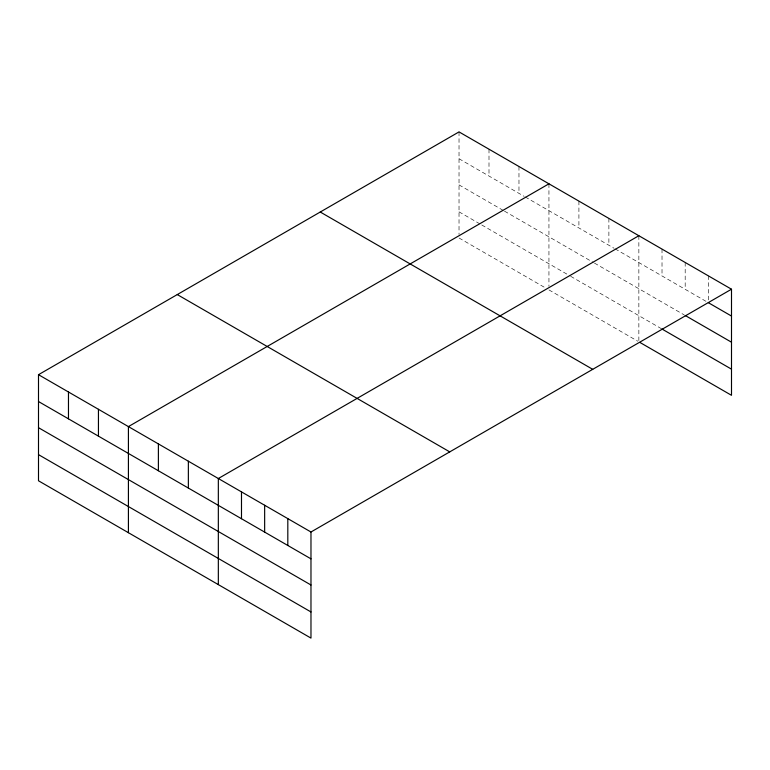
<?xml version="1.0" encoding="UTF-8"?>
<svg xmlns="http://www.w3.org/2000/svg" width="770" height="770" viewBox="0 0 770 770"><rect width="100%" height="100%" fill="white"/><g stroke="black" fill="none" stroke-linecap="round" stroke-linejoin="round"><path stroke-width="0.58" stroke-dasharray="3.85 2.89" d="M459.026 158.745L524.139 196.34M525.169 196.937L614.056 248.248M615.086 248.845L706.331 301.522M459.026 184.896L503.465 210.556M504.504 211.153L593.381 262.474M594.421 263.07L684.174 314.892M459.026 211.846L480.73 224.378M481.77 224.975L569.617 275.689M570.647 276.286L662.017 329.04M459.026 237.997L544.813 287.528M548.943 289.915L637.829 341.226M708.342 275.843L708.342 301.522M685.184 262.464L685.184 289.318M662.017 249.095L662.017 275.939M638.859 235.726L638.859 340.638M608.887 218.42L608.887 245.264M578.915 201.114L578.915 227.968M548.943 183.809L548.943 286.344M518.97 166.513L518.97 193.357M488.998 149.207L488.998 176.051M459.026 131.901L459.026 234.436"/><path stroke-width="1.16" d="M731.5 289.212L459.026 131.901L38.5 374.692L38.5 480.788L310.974 638.099L310.974 532.003L731.5 289.212L731.5 395.308L639.87 342.409M548.943 183.809L128.417 426.599L128.417 532.705M638.859 235.726L218.334 478.517L218.334 584.613M708.342 302.687L731.5 316.056M685.184 315.469L731.5 342.207M662.017 329.04L731.5 369.157M320.253 212.019L592.727 369.331M177.273 294.573L449.747 451.884M38.5 374.692L310.974 532.003M38.5 401.536L310.974 558.847M38.5 427.687L310.974 584.998M38.5 454.637L310.974 611.948M287.816 518.624L287.816 545.478M264.649 505.255L264.649 532.109M241.491 491.886L241.491 518.73M188.361 461.211L188.361 488.055M158.389 443.905L158.389 470.749M98.445 409.293L98.445 436.147M68.472 391.997L68.472 418.842"/></g></svg>
